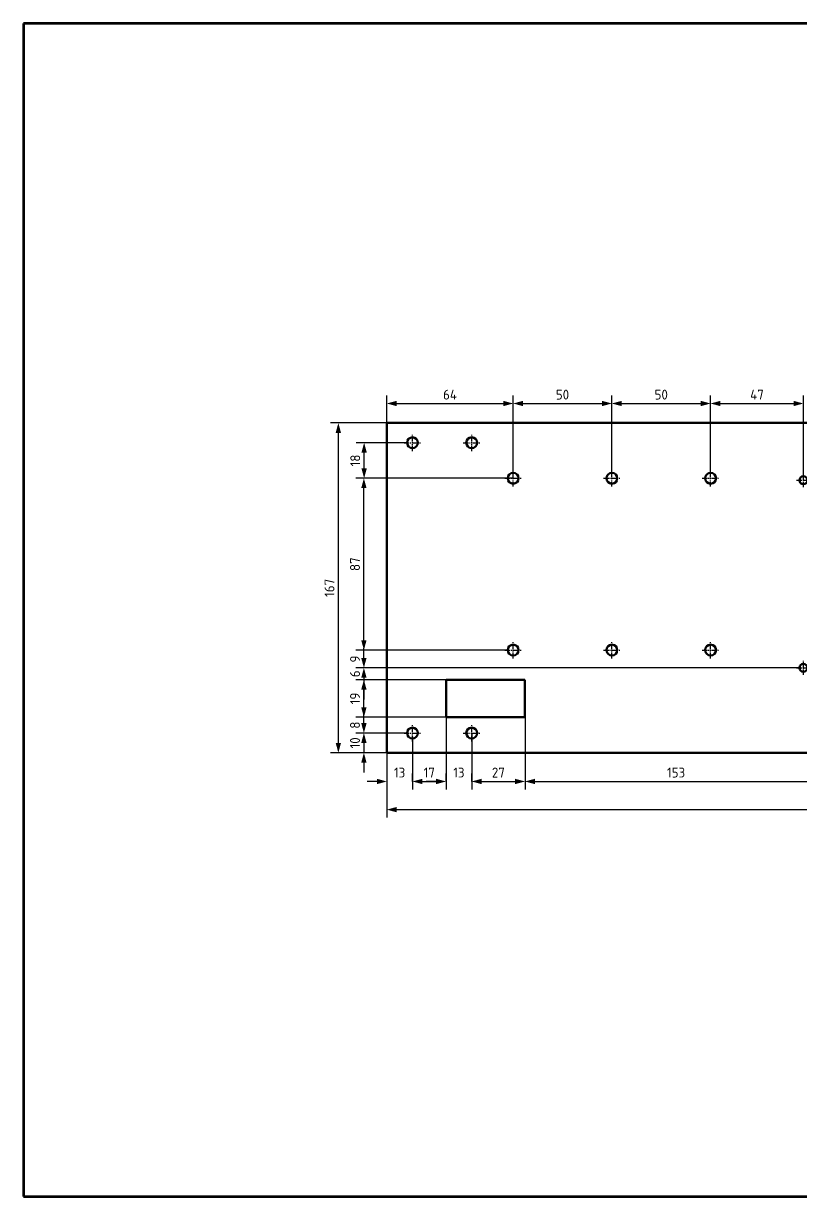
# Model space of a CAD drawing. Header units: millimetres. Extents: x -190 to 12889, y -227 to 3957.
# Drawn here: x 4911 to 5305, y 488 to 1082 of the extents above; entities that cross this region are included whole.
import ezdxf

# ---------------------------------------------------------------- set-up
doc = ezdxf.new("R2010")
doc.units = ezdxf.units.MM
doc.header["$LTSCALE"] = 0.7
doc.header["$PDMODE"] = 35
doc.header["$PDSIZE"] = -4
doc.linetypes.add('CENTER2', pattern=[1.125, 0.75, -0.125, 0.125, -0.125])
for name, color, linetype, lineweight in [('AM_5', 10, 'Continuous', 25), ('CON', 7, 'Continuous', 50), ('DIM', 94, 'Continuous', 25), ('KHUNGBV', 5, 'Continuous', 70)]:
    doc.layers.add(name, color=color, linetype=linetype, lineweight=lineweight)
doc.styles.add('TCVN-7284', font='tcvn+7284-2003r.ttf')
doc.dimstyles.new('TCVN_ISO-25_RadiusDia', dxfattribs={"dimtxt": 2.5, "dimasz": 2.5, "dimexe": 2, "dimexo": 0, "dimgap": 1, "dimtad": 1, "dimtoh": 1, "dimtxsty": 'TCVN-7284', "dimblk": 'Arrow', "dimcen": 0, "dimclrd": 256, "dimclre": 256, "dimclrt": 256, "dimadec": 0, "dimazin": 0, "dimtfac": 1, "dimtofl": 0, "dimtmove": 1, "dimatfit": 0, "dimldrblk": 'Arrow', "dimfxl": 1, "dimlwd": -1, "dimlwe": -1, "dimarcsym": 0})

# ---------------------------------------------------------------- blocks, each defined once
blk = doc.blocks.new('KHUNG_A3')
at = {"layer": 'KHUNGBV', "color": 8, "linetype": 'Continuous', "ltscale": 0.66}
for p, q in [((481.71, 341.61), (61.71, 341.61)), ((61.71, 341.61), (61.71, 44.61)), ((61.71, 44.61), (481.71, 44.61))]:
    blk.add_line(p, q, dxfattribs=at)
blk = doc.blocks.new('*U665')
at = {"layer": 'AM_5', "color": 0, "linetype": 'CENTER2', "ltscale": 5, "transparency": 16777216}
for p, q in [((-4.25, 0), (-0.55, 0)), ((0, 0.55), (0, 4.25)), ((0.55, 0), (4.25, 0)), ((0, -4.25), (0, -0.55))]:
    blk.add_line(p, q, dxfattribs=at)
at = {"layer": 'AM_5', "color": 0, "linetype": 'Continuous', "ltscale": 5, "transparency": 16777216}
for p, q in [((-0.275, 0), (0.275, 0)), ((0, -0.275), (0, 0.275))]:
    blk.add_line(p, q, dxfattribs=at)
blk = doc.blocks.new('*U674')
at = {"layer": 'AM_5', "color": 0, "linetype": 'CENTER2', "ltscale": 5, "transparency": 16777216}
for p, q in [((-4.25, 0), (-0.55, 0)), ((0, 0.55), (0, 4.25)), ((0.55, 0), (4.25, 0)), ((0, -4.25), (0, -0.55))]:
    blk.add_line(p, q, dxfattribs=at)
at = {"layer": 'AM_5', "color": 0, "linetype": 'Continuous', "ltscale": 5, "transparency": 16777216}
for p, q in [((-0.275, 0), (0.275, 0)), ((0, -0.275), (0, 0.275))]:
    blk.add_line(p, q, dxfattribs=at)
blk = doc.blocks.new('*U675')
at = {"layer": 'AM_5', "color": 0, "linetype": 'CENTER2', "ltscale": 5, "transparency": 16777216}
for p, q in [((-4.25, 0), (-0.55, 0)), ((0, 0.55), (0, 4.25)), ((0.55, 0), (4.25, 0)), ((0, -4.25), (0, -0.55))]:
    blk.add_line(p, q, dxfattribs=at)
at = {"layer": 'AM_5', "color": 0, "linetype": 'Continuous', "ltscale": 5, "transparency": 16777216}
for p, q in [((-0.275, 0), (0.275, 0)), ((0, -0.275), (0, 0.275))]:
    blk.add_line(p, q, dxfattribs=at)
blk = doc.blocks.new('*U656')
at = {"layer": 'AM_5', "color": 0, "linetype": 'CENTER2', "ltscale": 5, "transparency": 16777216}
for p, q in [((-4.25, 0), (-0.55, 0)), ((0, 0.55), (0, 4.25)), ((0.55, 0), (4.25, 0)), ((0, -4.25), (0, -0.55))]:
    blk.add_line(p, q, dxfattribs=at)
at = {"layer": 'AM_5', "color": 0, "linetype": 'Continuous', "ltscale": 5, "transparency": 16777216}
for p, q in [((-0.275, 0), (0.275, 0)), ((0, -0.275), (0, 0.275))]:
    blk.add_line(p, q, dxfattribs=at)
blk = doc.blocks.new('*U657')
at = {"layer": 'AM_5', "color": 0, "linetype": 'CENTER2', "ltscale": 5, "transparency": 16777216}
for p, q in [((-4.25, 0), (-0.55, 0)), ((0, 0.55), (0, 4.25)), ((0.55, 0), (4.25, 0)), ((0, -4.25), (0, -0.55))]:
    blk.add_line(p, q, dxfattribs=at)
at = {"layer": 'AM_5', "color": 0, "linetype": 'Continuous', "ltscale": 5, "transparency": 16777216}
for p, q in [((-0.275, 0), (0.275, 0)), ((0, -0.275), (0, 0.275))]:
    blk.add_line(p, q, dxfattribs=at)
blk = doc.blocks.new('*U658')
at = {"layer": 'AM_5', "color": 0, "linetype": 'CENTER2', "ltscale": 5, "transparency": 16777216}
for p, q in [((-3.5, 0), (-0.4, 0)), ((0, 0.4), (0, 3.5)), ((0.4, 0), (3.5, 0)), ((0, -3.5), (0, -0.4))]:
    blk.add_line(p, q, dxfattribs=at)
at = {"layer": 'AM_5', "color": 0, "linetype": 'Continuous', "ltscale": 5, "transparency": 16777216}
for p, q in [((-0.2, 0), (0.2, 0)), ((0, -0.2), (0, 0.2))]:
    blk.add_line(p, q, dxfattribs=at)
blk = doc.blocks.new('*U659')
at = {"layer": 'AM_5', "color": 0, "linetype": 'CENTER2', "ltscale": 5, "transparency": 16777216}
for p, q in [((-4.25, 0), (-0.55, 0)), ((0, 0.55), (0, 4.25)), ((0.55, 0), (4.25, 0)), ((0, -4.25), (0, -0.55))]:
    blk.add_line(p, q, dxfattribs=at)
at = {"layer": 'AM_5', "color": 0, "linetype": 'Continuous', "ltscale": 5, "transparency": 16777216}
for p, q in [((-0.275, 0), (0.275, 0)), ((0, -0.275), (0, 0.275))]:
    blk.add_line(p, q, dxfattribs=at)
blk = doc.blocks.new('*U660')
at = {"layer": 'AM_5', "color": 0, "linetype": 'CENTER2', "ltscale": 5, "transparency": 16777216}
for p, q in [((-4.25, 0), (-0.55, 0)), ((0, 0.55), (0, 4.25)), ((0.55, 0), (4.25, 0)), ((0, -4.25), (0, -0.55))]:
    blk.add_line(p, q, dxfattribs=at)
at = {"layer": 'AM_5', "color": 0, "linetype": 'Continuous', "ltscale": 5, "transparency": 16777216}
for p, q in [((-0.275, 0), (0.275, 0)), ((0, -0.275), (0, 0.275))]:
    blk.add_line(p, q, dxfattribs=at)
blk = doc.blocks.new('*U661')
at = {"layer": 'AM_5', "color": 0, "linetype": 'CENTER2', "ltscale": 5, "transparency": 16777216}
for p, q in [((-4.25, 0), (-0.55, 0)), ((0, 0.55), (0, 4.25)), ((0.55, 0), (4.25, 0)), ((0, -4.25), (0, -0.55))]:
    blk.add_line(p, q, dxfattribs=at)
at = {"layer": 'AM_5', "color": 0, "linetype": 'Continuous', "ltscale": 5, "transparency": 16777216}
for p, q in [((-0.275, 0), (0.275, 0)), ((0, -0.275), (0, 0.275))]:
    blk.add_line(p, q, dxfattribs=at)
blk = doc.blocks.new('*U666')
at = {"layer": 'AM_5', "color": 0, "linetype": 'CENTER2', "ltscale": 5, "transparency": 16777216}
for p, q in [((-4.25, 0), (-0.55, 0)), ((0, 0.55), (0, 4.25)), ((0.55, 0), (4.25, 0)), ((0, -4.25), (0, -0.55))]:
    blk.add_line(p, q, dxfattribs=at)
at = {"layer": 'AM_5', "color": 0, "linetype": 'Continuous', "ltscale": 5, "transparency": 16777216}
for p, q in [((-0.275, 0), (0.275, 0)), ((0, -0.275), (0, 0.275))]:
    blk.add_line(p, q, dxfattribs=at)
blk = doc.blocks.new('*U667')
at = {"layer": 'AM_5', "color": 0, "linetype": 'CENTER2', "ltscale": 5, "transparency": 16777216}
for p, q in [((-3.5, 0), (-0.4, 0)), ((0, 0.4), (0, 3.5)), ((0.4, 0), (3.5, 0)), ((0, -3.5), (0, -0.4))]:
    blk.add_line(p, q, dxfattribs=at)
at = {"layer": 'AM_5', "color": 0, "linetype": 'Continuous', "ltscale": 5, "transparency": 16777216}
for p, q in [((-0.2, 0), (0.2, 0)), ((0, -0.2), (0, 0.2))]:
    blk.add_line(p, q, dxfattribs=at)
blk = doc.blocks.new('*U668')
at = {"layer": 'AM_5', "color": 0, "linetype": 'CENTER2', "ltscale": 5, "transparency": 16777216}
for p, q in [((-4.25, 0), (-0.55, 0)), ((0, 0.55), (0, 4.25)), ((0.55, 0), (4.25, 0)), ((0, -4.25), (0, -0.55))]:
    blk.add_line(p, q, dxfattribs=at)
at = {"layer": 'AM_5', "color": 0, "linetype": 'Continuous', "ltscale": 5, "transparency": 16777216}
for p, q in [((-0.275, 0), (0.275, 0)), ((0, -0.275), (0, 0.275))]:
    blk.add_line(p, q, dxfattribs=at)
blk = doc.blocks.new('*U669')
at = {"layer": 'AM_5', "color": 0, "linetype": 'CENTER2', "ltscale": 5, "transparency": 16777216}
for p, q in [((-4.25, 0), (-0.55, 0)), ((0, 0.55), (0, 4.25)), ((0.55, 0), (4.25, 0)), ((0, -4.25), (0, -0.55))]:
    blk.add_line(p, q, dxfattribs=at)
at = {"layer": 'AM_5', "color": 0, "linetype": 'Continuous', "ltscale": 5, "transparency": 16777216}
for p, q in [((-0.275, 0), (0.275, 0)), ((0, -0.275), (0, 0.275))]:
    blk.add_line(p, q, dxfattribs=at)
blk = doc.blocks.new('*U670')
at = {"layer": 'AM_5', "color": 0, "linetype": 'CENTER2', "ltscale": 5, "transparency": 16777216}
for p, q in [((-4.25, 0), (-0.55, 0)), ((0, 0.55), (0, 4.25)), ((0.55, 0), (4.25, 0)), ((0, -4.25), (0, -0.55))]:
    blk.add_line(p, q, dxfattribs=at)
at = {"layer": 'AM_5', "color": 0, "linetype": 'Continuous', "ltscale": 5, "transparency": 16777216}
for p, q in [((-0.275, 0), (0.275, 0)), ((0, -0.275), (0, 0.275))]:
    blk.add_line(p, q, dxfattribs=at)
blk = doc.blocks.new('*U671')
at = {"layer": 'AM_5', "color": 0, "linetype": 'CENTER2', "ltscale": 5, "transparency": 16777216}
for p, q in [((-3.5, 0), (-0.4, 0)), ((0, 0.4), (0, 3.5)), ((0.4, 0), (3.5, 0)), ((0, -3.5), (0, -0.4))]:
    blk.add_line(p, q, dxfattribs=at)
at = {"layer": 'AM_5', "color": 0, "linetype": 'Continuous', "ltscale": 5, "transparency": 16777216}
for p, q in [((-0.2, 0), (0.2, 0)), ((0, -0.2), (0, 0.2))]:
    blk.add_line(p, q, dxfattribs=at)
blk = doc.blocks.new('*U672')
at = {"layer": 'AM_5', "color": 0, "linetype": 'CENTER2', "ltscale": 5, "transparency": 16777216}
for p, q in [((-4.25, 0), (-0.55, 0)), ((0, 0.55), (0, 4.25)), ((0.55, 0), (4.25, 0)), ((0, -4.25), (0, -0.55))]:
    blk.add_line(p, q, dxfattribs=at)
at = {"layer": 'AM_5', "color": 0, "linetype": 'Continuous', "ltscale": 5, "transparency": 16777216}
for p, q in [((-0.275, 0), (0.275, 0)), ((0, -0.275), (0, 0.275))]:
    blk.add_line(p, q, dxfattribs=at)
blk = doc.blocks.new('*U673')
at = {"layer": 'AM_5', "color": 0, "linetype": 'CENTER2', "ltscale": 5, "transparency": 16777216}
for p, q in [((-4.25, 0), (-0.55, 0)), ((0, 0.55), (0, 4.25)), ((0.55, 0), (4.25, 0)), ((0, -4.25), (0, -0.55))]:
    blk.add_line(p, q, dxfattribs=at)
at = {"layer": 'AM_5', "color": 0, "linetype": 'Continuous', "ltscale": 5, "transparency": 16777216}
for p, q in [((-0.275, 0), (0.275, 0)), ((0, -0.275), (0, 0.275))]:
    blk.add_line(p, q, dxfattribs=at)
blk = doc.blocks.new('*U662')
at = {"layer": 'AM_5', "color": 0, "linetype": 'CENTER2', "ltscale": 5, "transparency": 16777216}
for p, q in [((-4.25, 0), (-0.55, 0)), ((0, 0.55), (0, 4.25)), ((0.55, 0), (4.25, 0)), ((0, -4.25), (0, -0.55))]:
    blk.add_line(p, q, dxfattribs=at)
at = {"layer": 'AM_5', "color": 0, "linetype": 'Continuous', "ltscale": 5, "transparency": 16777216}
for p, q in [((-0.275, 0), (0.275, 0)), ((0, -0.275), (0, 0.275))]:
    blk.add_line(p, q, dxfattribs=at)
blk = doc.blocks.new('*U663')
at = {"layer": 'AM_5', "color": 0, "linetype": 'CENTER2', "ltscale": 5, "transparency": 16777216}
for p, q in [((-4.25, 0), (-0.55, 0)), ((0, 0.55), (0, 4.25)), ((0.55, 0), (4.25, 0)), ((0, -4.25), (0, -0.55))]:
    blk.add_line(p, q, dxfattribs=at)
at = {"layer": 'AM_5', "color": 0, "linetype": 'Continuous', "ltscale": 5, "transparency": 16777216}
for p, q in [((-0.275, 0), (0.275, 0)), ((0, -0.275), (0, 0.275))]:
    blk.add_line(p, q, dxfattribs=at)
blk = doc.blocks.new('*U664')
at = {"layer": 'AM_5', "color": 0, "linetype": 'CENTER2', "ltscale": 5, "transparency": 16777216}
for p, q in [((-3.5, 0), (-0.4, 0)), ((0, 0.4), (0, 3.5)), ((0.4, 0), (3.5, 0)), ((0, -3.5), (0, -0.4))]:
    blk.add_line(p, q, dxfattribs=at)
at = {"layer": 'AM_5', "color": 0, "linetype": 'Continuous', "ltscale": 5, "transparency": 16777216}
for p, q in [((-0.2, 0), (0.2, 0)), ((0, -0.2), (0, 0.2))]:
    blk.add_line(p, q, dxfattribs=at)
blk = doc.blocks.new('TAM_TRONG1')
at = {"layer": 'CON'}
for p, q in [((6779.98, 785.27), (7225.98, 785.27)), ((6779.98, 618.27), (6779.98, 785.27)), ((7225.98, 785.27), (7225.98, 618.27)), ((6809.97, 655.27), (6849.97, 655.27)), ((6809.97, 636.27), (6809.97, 655.27)), ((6849.97, 655.27), (6849.97, 636.27)), ((7155.98, 655.27), (7195.98, 655.27)), ((7155.98, 636.27), (7155.98, 655.27)), ((7195.98, 655.27), (7195.98, 636.27)), ((6849.97, 636.27), (6809.97, 636.27)), ((7195.98, 636.27), (7155.98, 636.27)), ((7225.98, 618.27), (6779.98, 618.27))]:
    blk.add_line(p, q, dxfattribs=at)
for centre, radius in [((6792.98, 775.27), 2.75), ((6822.98, 775.27), 2.75), ((7002.98, 775.27), 2.75), ((7182.98, 775.27), 2.75), ((7212.98, 775.27), 2.75), ((6843.98, 757.27), 2.75), ((6893.98, 757.27), 2.75), ((6943.98, 757.27), 2.75), ((6990.98, 756.27), 2), ((7195.98, 756.27), 2), ((6843.98, 670.27), 2.75), ((6893.98, 670.27), 2.75), ((6943.98, 670.27), 2.75), ((6990.98, 661.27), 2), ((7195.98, 661.27), 2), ((6792.98, 628.27), 2.75), ((6822.98, 628.27), 2.75), ((7002.98, 628.27), 2.75), ((7182.98, 628.27), 2.75), ((7212.98, 628.27), 2.75)]:
    blk.add_circle(centre, radius, dxfattribs=at)
at = {"layer": 'AM_5', "linetype": 'CENTER2', "ltscale": 5}
for name, p in [('*U670', (6792.98, 775.27)), ('*U669', (6822.98, 775.27)), ('*U668', (7002.98, 775.27)), ('*U672', (7182.98, 775.27)), ('*U673', (7212.98, 775.27)), ('*U660', (6843.98, 757.27)), ('*U661', (6893.98, 757.27)), ('*U666', (6943.98, 757.27)), ('*U667', (6990.98, 756.27)), ('*U671', (7195.98, 756.27)), ('*U675', (6843.98, 670.27)), ('*U656', (6893.98, 670.27)), ('*U657', (6943.98, 670.27)), ('*U658', (6990.98, 661.27)), ('*U664', (7195.98, 661.27)), ('*U665', (6792.98, 628.27)), ('*U674', (6822.98, 628.27)), ('*U659', (7002.98, 628.27)), ('*U663', (7182.98, 628.27)), ('*U662', (7212.98, 628.27))]:
    blk.add_blockref(name, p, dxfattribs=at)
blk = doc.blocks.new('Arrow')
at = {"layer": 'DIM'}
blk.add_solid([(-1, 0.27), (-1, -0.27), (0, 0)], dxfattribs=at)
blk = doc.blocks.new('*D444')
at = {"layer": 'Defpoints', "color": 0, "ltscale": 0.2, "transparency": 16777216}
for p in [(5125.13, 730.92), (5108.13, 720.92), (5125.13, 698.39)]:
    blk.add_point(p, dxfattribs=at)
at = {"layer": 'DIM', "ltscale": 0.2, "transparency": 16777216}
for p, q in [((5125.13, 730.92), (5125.13, 694.39)), ((5108.13, 720.92), (5108.13, 694.39)), ((5113.13, 698.39), (5120.13, 698.39))]:
    blk.add_line(p, q, dxfattribs=at)
at = {"layer": 'DIM', "ltscale": 0.2, "transparency": 16777216, "xscale": 5.000000000000284, "yscale": 5.000000000000284, "zscale": 5.000000000000284, "rotation": 180}
blk.add_blockref('Arrow', (5108.13, 698.39), dxfattribs=at)
at = {"layer": 'DIM', "ltscale": 0.2, "transparency": 16777216, "xscale": 5.000000000000284, "yscale": 5.000000000000284, "zscale": 5.000000000000284}
blk.add_blockref('Arrow', (5125.13, 698.39), dxfattribs=at)
at = {"layer": 'DIM', "ltscale": 0.2, "transparency": 16777216, "insert": (5116.63, 702.89), "char_height": 5, "attachment_point": 5, "style": 'TCVN-7284'}
blk.add_mtext('17', dxfattribs=at)
blk = doc.blocks.new('*D445')
at = {"layer": 'Defpoints', "color": 0, "ltscale": 0.2, "transparency": 16777216}
for p in [(5165.13, 730.92), (5138.13, 722.92), (5165.13, 698.39)]:
    blk.add_point(p, dxfattribs=at)
at = {"layer": 'DIM', "ltscale": 0.2, "transparency": 16777216}
for p, q in [((5165.13, 730.92), (5165.13, 694.39)), ((5138.13, 722.92), (5138.13, 694.39)), ((5143.13, 698.39), (5160.13, 698.39))]:
    blk.add_line(p, q, dxfattribs=at)
at = {"layer": 'DIM', "ltscale": 0.2, "transparency": 16777216, "xscale": 5.000000000000284, "yscale": 5.000000000000284, "zscale": 5.000000000000284, "rotation": 180}
blk.add_blockref('Arrow', (5138.13, 698.39), dxfattribs=at)
at = {"layer": 'DIM', "ltscale": 0.2, "transparency": 16777216, "xscale": 5.000000000000284, "yscale": 5.000000000000284, "zscale": 5.000000000000284}
blk.add_blockref('Arrow', (5165.13, 698.39), dxfattribs=at)
at = {"layer": 'DIM', "ltscale": 0.2, "transparency": 16777216, "insert": (5151.63, 702.89), "char_height": 5, "attachment_point": 5, "style": 'TCVN-7284'}
blk.add_mtext('27', dxfattribs=at)
blk = doc.blocks.new('*D446')
at = {"layer": 'Defpoints', "color": 0, "ltscale": 0.2, "transparency": 16777216}
for p in [(5165.13, 730.92), (5318.13, 720.17), (5318.13, 698.39)]:
    blk.add_point(p, dxfattribs=at)
at = {"layer": 'DIM', "ltscale": 0.2, "transparency": 16777216}
for p, q in [((5165.13, 730.92), (5165.13, 694.39)), ((5318.13, 720.17), (5318.13, 694.39)), ((5170.13, 698.39), (5313.13, 698.39))]:
    blk.add_line(p, q, dxfattribs=at)
at = {"layer": 'DIM', "ltscale": 0.2, "transparency": 16777216, "xscale": 5.000000000000284, "yscale": 5.000000000000284, "zscale": 5.000000000000284, "rotation": 180}
blk.add_blockref('Arrow', (5165.13, 698.39), dxfattribs=at)
at = {"layer": 'DIM', "ltscale": 0.2, "transparency": 16777216, "xscale": 5.000000000000284, "yscale": 5.000000000000284, "zscale": 5.000000000000284}
blk.add_blockref('Arrow', (5318.13, 698.39), dxfattribs=at)
at = {"layer": 'DIM', "ltscale": 0.2, "transparency": 16777216, "insert": (5241.63, 702.89), "char_height": 5, "attachment_point": 5, "style": 'TCVN-7284'}
blk.add_mtext('153', dxfattribs=at)
blk = doc.blocks.new('*D451')
at = {"layer": 'Defpoints', "color": 0, "ltscale": 0.2, "transparency": 16777216}
for p in [(5095.13, 712.92), (5541.13, 712.92), (5541.13, 684.13)]:
    blk.add_point(p, dxfattribs=at)
at = {"layer": 'DIM', "ltscale": 0.2, "transparency": 16777216}
for p, q in [((5095.13, 712.92), (5095.13, 680.13)), ((5541.13, 712.92), (5541.13, 680.13)), ((5100.13, 684.13), (5536.13, 684.13))]:
    blk.add_line(p, q, dxfattribs=at)
at = {"layer": 'DIM', "ltscale": 0.2, "transparency": 16777216, "xscale": 5.000000000000284, "yscale": 5.000000000000284, "zscale": 5.000000000000284, "rotation": 180}
blk.add_blockref('Arrow', (5095.13, 684.13), dxfattribs=at)
at = {"layer": 'DIM', "ltscale": 0.2, "transparency": 16777216, "xscale": 5.000000000000284, "yscale": 5.000000000000284, "zscale": 5.000000000000284}
blk.add_blockref('Arrow', (5541.13, 684.13), dxfattribs=at)
at = {"layer": 'DIM', "ltscale": 0.2, "transparency": 16777216, "insert": (5318.13, 688.63), "char_height": 5, "attachment_point": 5, "style": 'TCVN-7284'}
blk.add_mtext('446', dxfattribs=at)
blk = doc.blocks.new('*D452')
at = {"layer": 'Defpoints', "color": 0, "ltscale": 0.2, "transparency": 16777216}
for p in [(5083.53, 722.92), (5106.13, 722.92), (5095.13, 712.92)]:
    blk.add_point(p, dxfattribs=at)
at = {"layer": 'DIM', "ltscale": 0.2, "transparency": 16777216}
for p, q in [((5083.53, 727.92), (5083.53, 732.92)), ((5106.13, 722.92), (5079.53, 722.92)), ((5095.13, 712.92), (5079.53, 712.92)), ((5083.53, 707.92), (5083.53, 702.92))]:
    blk.add_line(p, q, dxfattribs=at)
at = {"layer": 'DIM', "ltscale": 0.2, "transparency": 16777216, "xscale": 5.000000000000284, "yscale": 5.000000000000284, "zscale": 5.000000000000284}
for p, rotation in [((5083.53, 722.92), 270), ((5083.53, 712.92), 90)]:
    blk.add_blockref('Arrow', p, dxfattribs=dict(at, rotation=rotation))
at = {"layer": 'DIM', "ltscale": 0.2, "transparency": 16777216, "insert": (5079.03, 717.92), "char_height": 5, "attachment_point": 5, "rotation": 90, "style": 'TCVN-7284'}
blk.add_mtext('10', dxfattribs=at)
blk = doc.blocks.new('*D453')
at = {"layer": 'Defpoints', "color": 0, "ltscale": 0.2, "transparency": 16777216}
for p in [(5083.53, 730.92), (5125.13, 730.92), (5106.13, 722.92)]:
    blk.add_point(p, dxfattribs=at)
at = {"layer": 'DIM', "ltscale": 0.2, "transparency": 16777216}
for p, q in [((5083.53, 735.92), (5083.53, 740.92)), ((5125.13, 730.92), (5079.53, 730.92)), ((5106.13, 722.92), (5079.53, 722.92)), ((5083.53, 717.92), (5083.53, 712.92))]:
    blk.add_line(p, q, dxfattribs=at)
at = {"layer": 'DIM', "ltscale": 0.2, "transparency": 16777216, "xscale": 5.000000000000284, "yscale": 5.000000000000284, "zscale": 5.000000000000284}
for p, rotation in [((5083.53, 730.92), 270), ((5083.53, 722.92), 90)]:
    blk.add_blockref('Arrow', p, dxfattribs=dict(at, rotation=rotation))
at = {"layer": 'DIM', "ltscale": 0.2, "transparency": 16777216, "insert": (5079.03, 726.92), "char_height": 5, "attachment_point": 5, "rotation": 90, "style": 'TCVN-7284'}
blk.add_mtext('8', dxfattribs=at)
blk = doc.blocks.new('*D454')
at = {"layer": 'Defpoints', "color": 0, "ltscale": 0.2, "transparency": 16777216}
for p in [(5083.53, 749.92), (5125.13, 749.92), (5125.13, 730.92)]:
    blk.add_point(p, dxfattribs=at)
at = {"layer": 'DIM', "ltscale": 0.2, "transparency": 16777216}
for p, q in [((5125.13, 749.92), (5079.53, 749.92)), ((5083.53, 735.92), (5083.53, 744.92)), ((5125.13, 730.92), (5079.53, 730.92))]:
    blk.add_line(p, q, dxfattribs=at)
at = {"layer": 'DIM', "ltscale": 0.2, "transparency": 16777216, "xscale": 5.000000000000284, "yscale": 5.000000000000284, "zscale": 5.000000000000284}
for p, rotation in [((5083.53, 749.92), 90), ((5083.53, 730.92), 270)]:
    blk.add_blockref('Arrow', p, dxfattribs=dict(at, rotation=rotation))
at = {"layer": 'DIM', "ltscale": 0.2, "transparency": 16777216, "insert": (5079.03, 740.42), "char_height": 5, "attachment_point": 5, "rotation": 90, "style": 'TCVN-7284'}
blk.add_mtext('19', dxfattribs=at)
blk = doc.blocks.new('*D455')
at = {"layer": 'Defpoints', "color": 0, "ltscale": 0.2, "transparency": 16777216}
for p in [(5083.53, 755.92), (5304.13, 755.92), (5125.13, 749.92)]:
    blk.add_point(p, dxfattribs=at)
at = {"layer": 'DIM', "ltscale": 0.2, "transparency": 16777216}
for p, q in [((5083.53, 760.92), (5083.53, 765.92)), ((5304.13, 755.92), (5079.53, 755.92)), ((5125.13, 749.92), (5079.53, 749.92)), ((5083.53, 744.92), (5083.53, 739.92))]:
    blk.add_line(p, q, dxfattribs=at)
at = {"layer": 'DIM', "ltscale": 0.2, "transparency": 16777216, "xscale": 5.000000000000284, "yscale": 5.000000000000284, "zscale": 5.000000000000284}
for p, rotation in [((5083.53, 755.92), 270), ((5083.53, 749.92), 90)]:
    blk.add_blockref('Arrow', p, dxfattribs=dict(at, rotation=rotation))
at = {"layer": 'DIM', "ltscale": 0.2, "transparency": 16777216, "insert": (5079.03, 752.92), "char_height": 5, "attachment_point": 5, "rotation": 90, "style": 'TCVN-7284'}
blk.add_mtext('6', dxfattribs=at)
blk = doc.blocks.new('*D456')
at = {"layer": 'Defpoints', "color": 0, "ltscale": 0.2, "transparency": 16777216}
for p in [(5083.53, 764.92), (5156.38, 764.92), (5304.13, 755.92)]:
    blk.add_point(p, dxfattribs=at)
at = {"layer": 'DIM', "ltscale": 0.2, "transparency": 16777216}
for p, q in [((5083.53, 769.92), (5083.53, 774.92)), ((5156.38, 764.92), (5079.53, 764.92)), ((5304.13, 755.92), (5079.53, 755.92)), ((5083.53, 750.92), (5083.53, 745.92))]:
    blk.add_line(p, q, dxfattribs=at)
at = {"layer": 'DIM', "ltscale": 0.2, "transparency": 16777216, "xscale": 5.000000000000284, "yscale": 5.000000000000284, "zscale": 5.000000000000284}
for p, rotation in [((5083.53, 764.92), 270), ((5083.53, 755.92), 90)]:
    blk.add_blockref('Arrow', p, dxfattribs=dict(at, rotation=rotation))
at = {"layer": 'DIM', "ltscale": 0.2, "transparency": 16777216, "insert": (5079.03, 760.42), "char_height": 5, "attachment_point": 5, "rotation": 90, "style": 'TCVN-7284'}
blk.add_mtext('9', dxfattribs=at)
blk = doc.blocks.new('*D457')
at = {"layer": 'Defpoints', "color": 0, "ltscale": 0.2, "transparency": 16777216}
for p in [(5083.53, 851.92), (5159.13, 851.92), (5156.38, 764.92)]:
    blk.add_point(p, dxfattribs=at)
at = {"layer": 'DIM', "ltscale": 0.2, "transparency": 16777216}
for p, q in [((5159.13, 851.92), (5079.53, 851.92)), ((5083.53, 769.92), (5083.53, 846.92)), ((5156.38, 764.92), (5079.53, 764.92))]:
    blk.add_line(p, q, dxfattribs=at)
at = {"layer": 'DIM', "ltscale": 0.2, "transparency": 16777216, "xscale": 5.000000000000284, "yscale": 5.000000000000284, "zscale": 5.000000000000284}
for p, rotation in [((5083.53, 851.92), 90), ((5083.53, 764.92), 270)]:
    blk.add_blockref('Arrow', p, dxfattribs=dict(at, rotation=rotation))
at = {"layer": 'DIM', "ltscale": 0.2, "transparency": 16777216, "insert": (5079.03, 808.42), "char_height": 5, "attachment_point": 5, "rotation": 90, "style": 'TCVN-7284'}
blk.add_mtext('87', dxfattribs=at)
blk = doc.blocks.new('*D458')
at = {"layer": 'Defpoints', "color": 0, "ltscale": 0.2, "transparency": 16777216}
for p in [(5083.65, 869.92), (5105.38, 869.92), (5159.13, 851.92)]:
    blk.add_point(p, dxfattribs=at)
at = {"layer": 'DIM', "ltscale": 0.2, "transparency": 16777216}
for p, q in [((5105.38, 869.92), (5079.65, 869.92)), ((5083.65, 856.92), (5083.65, 864.92)), ((5159.13, 851.92), (5079.65, 851.92))]:
    blk.add_line(p, q, dxfattribs=at)
at = {"layer": 'DIM', "ltscale": 0.2, "transparency": 16777216, "xscale": 5.000000000000284, "yscale": 5.000000000000284, "zscale": 5.000000000000284}
for p, rotation in [((5083.65, 869.92), 90), ((5083.65, 851.92), 270)]:
    blk.add_blockref('Arrow', p, dxfattribs=dict(at, rotation=rotation))
at = {"layer": 'DIM', "ltscale": 0.2, "transparency": 16777216, "insert": (5079.15, 860.92), "char_height": 5, "attachment_point": 5, "rotation": 90, "style": 'TCVN-7284'}
blk.add_mtext('18', dxfattribs=at)
blk = doc.blocks.new('*D459')
at = {"layer": 'Defpoints', "color": 0, "ltscale": 0.2, "transparency": 16777216}
for p in [(5070.59, 879.92), (5095.13, 879.92), (5095.13, 712.92)]:
    blk.add_point(p, dxfattribs=at)
at = {"layer": 'DIM', "ltscale": 0.2, "transparency": 16777216}
for p, q in [((5095.13, 879.92), (5066.59, 879.92)), ((5070.59, 717.92), (5070.59, 874.92)), ((5095.13, 712.92), (5066.59, 712.92))]:
    blk.add_line(p, q, dxfattribs=at)
at = {"layer": 'DIM', "ltscale": 0.2, "transparency": 16777216, "xscale": 5.000000000000284, "yscale": 5.000000000000284, "zscale": 5.000000000000284}
for p, rotation in [((5070.59, 879.92), 90), ((5070.59, 712.92), 270)]:
    blk.add_blockref('Arrow', p, dxfattribs=dict(at, rotation=rotation))
at = {"layer": 'DIM', "ltscale": 0.2, "transparency": 16777216, "insert": (5066.09, 796.42), "char_height": 5, "attachment_point": 5, "rotation": 90, "style": 'TCVN-7284'}
blk.add_mtext('167', dxfattribs=at)
blk = doc.blocks.new('*D460')
at = {"layer": 'Defpoints', "color": 0, "ltscale": 0.2, "transparency": 16777216}
for p in [(5159.13, 889.78), (5095.13, 879.92), (5159.13, 851.92)]:
    blk.add_point(p, dxfattribs=at)
at = {"layer": 'DIM', "ltscale": 0.2, "transparency": 16777216}
for p, q in [((5095.13, 879.92), (5095.13, 893.78)), ((5159.13, 851.92), (5159.13, 893.78)), ((5100.13, 889.78), (5154.13, 889.78))]:
    blk.add_line(p, q, dxfattribs=at)
at = {"layer": 'DIM', "ltscale": 0.2, "transparency": 16777216, "xscale": 5.000000000000284, "yscale": 5.000000000000284, "zscale": 5.000000000000284, "rotation": 180}
blk.add_blockref('Arrow', (5095.13, 889.78), dxfattribs=at)
at = {"layer": 'DIM', "ltscale": 0.2, "transparency": 16777216, "xscale": 5.000000000000284, "yscale": 5.000000000000284, "zscale": 5.000000000000284}
blk.add_blockref('Arrow', (5159.13, 889.78), dxfattribs=at)
at = {"layer": 'DIM', "ltscale": 0.2, "transparency": 16777216, "insert": (5127.13, 894.28), "char_height": 5, "attachment_point": 5, "style": 'TCVN-7284'}
blk.add_mtext('64', dxfattribs=at)
blk = doc.blocks.new('*D461')
at = {"layer": 'Defpoints', "color": 0, "ltscale": 0.2, "transparency": 16777216}
for p in [(5209.13, 889.78), (5159.13, 851.92), (5209.13, 854.67)]:
    blk.add_point(p, dxfattribs=at)
at = {"layer": 'DIM', "ltscale": 0.2, "transparency": 16777216}
for p, q in [((5159.13, 851.92), (5159.13, 893.78)), ((5209.13, 854.67), (5209.13, 893.78)), ((5164.13, 889.78), (5204.13, 889.78))]:
    blk.add_line(p, q, dxfattribs=at)
at = {"layer": 'DIM', "ltscale": 0.2, "transparency": 16777216, "xscale": 5.000000000000284, "yscale": 5.000000000000284, "zscale": 5.000000000000284, "rotation": 180}
blk.add_blockref('Arrow', (5159.13, 889.78), dxfattribs=at)
at = {"layer": 'DIM', "ltscale": 0.2, "transparency": 16777216, "xscale": 5.000000000000284, "yscale": 5.000000000000284, "zscale": 5.000000000000284}
blk.add_blockref('Arrow', (5209.13, 889.78), dxfattribs=at)
at = {"layer": 'DIM', "ltscale": 0.2, "transparency": 16777216, "insert": (5184.13, 894.28), "char_height": 5, "attachment_point": 5, "style": 'TCVN-7284'}
blk.add_mtext('50', dxfattribs=at)
blk = doc.blocks.new('*D462')
at = {"layer": 'Defpoints', "color": 0, "ltscale": 0.2, "transparency": 16777216}
for p in [(5259.13, 889.78), (5209.13, 854.67), (5259.13, 854.67)]:
    blk.add_point(p, dxfattribs=at)
at = {"layer": 'DIM', "ltscale": 0.2, "transparency": 16777216}
for p, q in [((5209.13, 854.67), (5209.13, 893.78)), ((5259.13, 854.67), (5259.13, 893.78)), ((5214.13, 889.78), (5254.13, 889.78))]:
    blk.add_line(p, q, dxfattribs=at)
at = {"layer": 'DIM', "ltscale": 0.2, "transparency": 16777216, "xscale": 5.000000000000284, "yscale": 5.000000000000284, "zscale": 5.000000000000284, "rotation": 180}
blk.add_blockref('Arrow', (5209.13, 889.78), dxfattribs=at)
at = {"layer": 'DIM', "ltscale": 0.2, "transparency": 16777216, "xscale": 5.000000000000284, "yscale": 5.000000000000284, "zscale": 5.000000000000284}
blk.add_blockref('Arrow', (5259.13, 889.78), dxfattribs=at)
at = {"layer": 'DIM', "ltscale": 0.2, "transparency": 16777216, "insert": (5234.13, 894.28), "char_height": 5, "attachment_point": 5, "style": 'TCVN-7284'}
blk.add_mtext('50', dxfattribs=at)
blk = doc.blocks.new('*D463')
at = {"layer": 'Defpoints', "color": 0, "ltscale": 0.2, "transparency": 16777216}
for p in [(5306.13, 889.78), (5259.13, 854.67), (5306.13, 852.92)]:
    blk.add_point(p, dxfattribs=at)
at = {"layer": 'DIM', "ltscale": 0.2, "transparency": 16777216}
for p, q in [((5259.13, 854.67), (5259.13, 893.78)), ((5306.13, 852.92), (5306.13, 893.78)), ((5264.13, 889.78), (5301.13, 889.78))]:
    blk.add_line(p, q, dxfattribs=at)
at = {"layer": 'DIM', "ltscale": 0.2, "transparency": 16777216, "xscale": 5.000000000000284, "yscale": 5.000000000000284, "zscale": 5.000000000000284, "rotation": 180}
blk.add_blockref('Arrow', (5259.13, 889.78), dxfattribs=at)
at = {"layer": 'DIM', "ltscale": 0.2, "transparency": 16777216, "xscale": 5.000000000000284, "yscale": 5.000000000000284, "zscale": 5.000000000000284}
blk.add_blockref('Arrow', (5306.13, 889.78), dxfattribs=at)
at = {"layer": 'DIM', "ltscale": 0.2, "transparency": 16777216, "insert": (5282.63, 894.28), "char_height": 5, "attachment_point": 5, "style": 'TCVN-7284'}
blk.add_mtext('47', dxfattribs=at)
blk = doc.blocks.new('*D770')
at = {"layer": 'Defpoints', "color": 0, "ltscale": 0.2, "transparency": 16777216}
for p in [(5095.13, 712.92), (5108.13, 698.39), (5108.13, 698.39)]:
    blk.add_point(p, dxfattribs=at)
at = {"layer": 'DIM', "ltscale": 0.2, "transparency": 16777216}
for p, q in [((5095.13, 712.92), (5095.13, 694.39)), ((5108.13, 698.39), (5108.13, 702.39)), ((5090.13, 698.39), (5085.13, 698.39)), ((5113.13, 698.39), (5118.13, 698.39))]:
    blk.add_line(p, q, dxfattribs=at)
at = {"layer": 'DIM', "ltscale": 0.2, "transparency": 16777216, "xscale": 5.000000000000284, "yscale": 5.000000000000284, "zscale": 5.000000000000284}
blk.add_blockref('Arrow', (5095.13, 698.39), dxfattribs=at)
at = {"layer": 'DIM', "ltscale": 0.2, "transparency": 16777216, "xscale": 5.000000000000284, "yscale": 5.000000000000284, "zscale": 5.000000000000284, "rotation": 180}
blk.add_blockref('Arrow', (5108.13, 698.39), dxfattribs=at)
at = {"layer": 'DIM', "ltscale": 0.2, "transparency": 16777216, "insert": (5101.63, 702.89), "char_height": 5, "attachment_point": 5, "style": 'TCVN-7284'}
blk.add_mtext('13', dxfattribs=at)
blk = doc.blocks.new('*D771')
at = {"layer": 'Defpoints', "color": 0, "ltscale": 0.2, "transparency": 16777216}
for p in [(5125.13, 698.39), (5138.13, 698.39), (5138.13, 698.39)]:
    blk.add_point(p, dxfattribs=at)
at = {"layer": 'DIM', "ltscale": 0.2, "transparency": 16777216}
for p, q in [((5125.13, 698.39), (5125.13, 702.39)), ((5138.13, 698.39), (5138.13, 702.39)), ((5120.13, 698.39), (5115.13, 698.39)), ((5143.13, 698.39), (5148.13, 698.39))]:
    blk.add_line(p, q, dxfattribs=at)
at = {"layer": 'DIM', "ltscale": 0.2, "transparency": 16777216, "xscale": 5.000000000000284, "yscale": 5.000000000000284, "zscale": 5.000000000000284}
blk.add_blockref('Arrow', (5125.13, 698.39), dxfattribs=at)
at = {"layer": 'DIM', "ltscale": 0.2, "transparency": 16777216, "xscale": 5.000000000000284, "yscale": 5.000000000000284, "zscale": 5.000000000000284, "rotation": 180}
blk.add_blockref('Arrow', (5138.13, 698.39), dxfattribs=at)
at = {"layer": 'DIM', "ltscale": 0.2, "transparency": 16777216, "insert": (5131.63, 702.89), "char_height": 5, "attachment_point": 5, "style": 'TCVN-7284'}
blk.add_mtext('13', dxfattribs=at)

msp = doc.modelspace()

# ---------------------------------------------------------------- block references
at = {"layer": 'DIM', "xscale": 2, "yscale": 2, "zscale": 2}
msp.add_blockref('KHUNG_A3', (4787.6721, 398.9931), dxfattribs=at)
at = {"layer": 'DIM'}
msp.add_blockref('TAM_TRONG1', (-1684.8428, 94.6535), dxfattribs=at)

# ---------------------------------------------------------------- dimensions: what is measured, and where the dimension line sits
at = {"layer": 'DIM', "ltscale": 0.2}
for base, p1, p2, override, picture, middle in [((5159.1323, 889.7759), (5095.1323, 879.9209), (5159.1323, 851.9209), {"dimscale": 2, "dimtmove": 1}, '*D460', (5127.1323, 894.2759)), ((5209.1323, 889.7759), (5159.1323, 851.9209), (5209.1323, 854.6709), {"dimscale": 2, "dimtmove": 1}, '*D461', (5184.1323, 894.2759)), ((5259.1323, 889.7759), (5209.1323, 854.6709), (5259.1323, 854.6709), {"dimscale": 2, "dimtmove": 1}, '*D462', (5234.1323, 894.2759)), ((5306.1323, 889.7759), (5259.1323, 854.6709), (5306.1323, 852.9209), {"dimscale": 2, "dimtmove": 1}, '*D463', (5282.6323, 894.2759)), ((5125.1304, 698.3915), (5108.1323, 720.9209), (5125.1304, 730.9209), {"dimscale": 2, "dimtmove": 1}, '*D444', (5116.6314, 702.8915)), ((5165.1304, 698.3915), (5138.1323, 722.9209), (5165.1304, 730.9209), {"dimscale": 2, "dimtmove": 1}, '*D445', (5151.6314, 702.8915)), ((5318.1323, 698.3915), (5165.1304, 730.9209), (5318.1323, 720.1709), {"dimscale": 2, "dimtmove": 1}, '*D446', (5241.6314, 702.8915)), ((5541.1323, 684.1274), (5095.1323, 712.9209), (5541.1323, 712.9209), {"dimscale": 2, "dimgap": 1, "dimtol": 0, "dimlim": 0, "dimtp": 0.3, "dimtm": 0.3, "dimtmove": 1}, '*D451', (5318.1323, 688.6274))]:
    dim = msp.add_linear_dim(base=base, p1=p1, p2=p2, dimstyle='TCVN_ISO-25_RadiusDia', override=override, dxfattribs=at)
    dim.commit()
    dim.dimension.update_dxf_attribs({"geometry": picture, "text_midpoint": middle})
for base, p1, p2, override, picture, middle in [((5070.5911, 879.9209), (5095.1323, 712.9209), (5095.1323, 879.9209), {"dimscale": 2, "dimtp": 0.3, "dimtm": 0.3}, '*D459', (5066.0911, 796.4209)), ((5083.6463, 869.9209), (5159.1323, 851.9209), (5105.3823, 869.9209), {"dimscale": 2, "dimtmove": 1}, '*D458', (5079.1463, 860.9209)), ((5083.534, 851.9209), (5156.3823, 764.9209), (5159.1323, 851.9209), {"dimscale": 2, "dimtmove": 1}, '*D457', (5079.034, 808.4209)), ((5083.534, 749.9209), (5125.1304, 730.9209), (5125.1304, 749.9209), {"dimscale": 2, "dimtmove": 1}, '*D454', (5079.034, 740.4209))]:
    dim = msp.add_linear_dim(base=base, p1=p1, p2=p2, angle=90, dimstyle='TCVN_ISO-25_RadiusDia', override=override, dxfattribs=at)
    dim.commit()
    dim.dimension.update_dxf_attribs({"geometry": picture, "text_midpoint": middle})
for base, p1, p2, picture, middle in [((5083.534, 764.9209), (5304.1323, 755.9209), (5156.3823, 764.9209), '*D456', (5083.534, 760.4209)), ((5083.534, 755.9209), (5125.1304, 749.9209), (5304.1323, 755.9209), '*D455', (5083.534, 752.9209)), ((5083.534, 730.9209), (5106.1323, 722.9209), (5125.1304, 730.9209), '*D453', (5083.534, 726.9209)), ((5083.534, 722.9209), (5095.1323, 712.9209), (5106.1323, 722.9209), '*D452', (5083.534, 717.9209))]:
    dim = msp.add_linear_dim(base=base, p1=p1, p2=p2, angle=90, dimstyle='TCVN_ISO-25_RadiusDia', override={"dimscale": 2, "dimtmove": 1}, dxfattribs=at)
    dim.commit()
    dim.dimension.update_dxf_attribs({"geometry": picture, "text_midpoint": middle, "dimtype": 160})
for base, p1, p2, picture, middle in [((5108.1323, 698.3915), (5095.1323, 712.9209), (5108.1323, 698.3915), '*D770', (5101.6323, 698.3915)), ((5138.1323, 698.3915), (5125.1304, 698.3915), (5138.1323, 698.3915), '*D771', (5131.6314, 698.3915))]:
    dim = msp.add_linear_dim(base=base, p1=p1, p2=p2, dimstyle='TCVN_ISO-25_RadiusDia', override={"dimscale": 2}, dxfattribs=at)
    dim.commit()
    dim.dimension.update_dxf_attribs({"geometry": picture, "text_midpoint": middle, "dimtype": 160})

doc.saveas('drawing.dxf')
